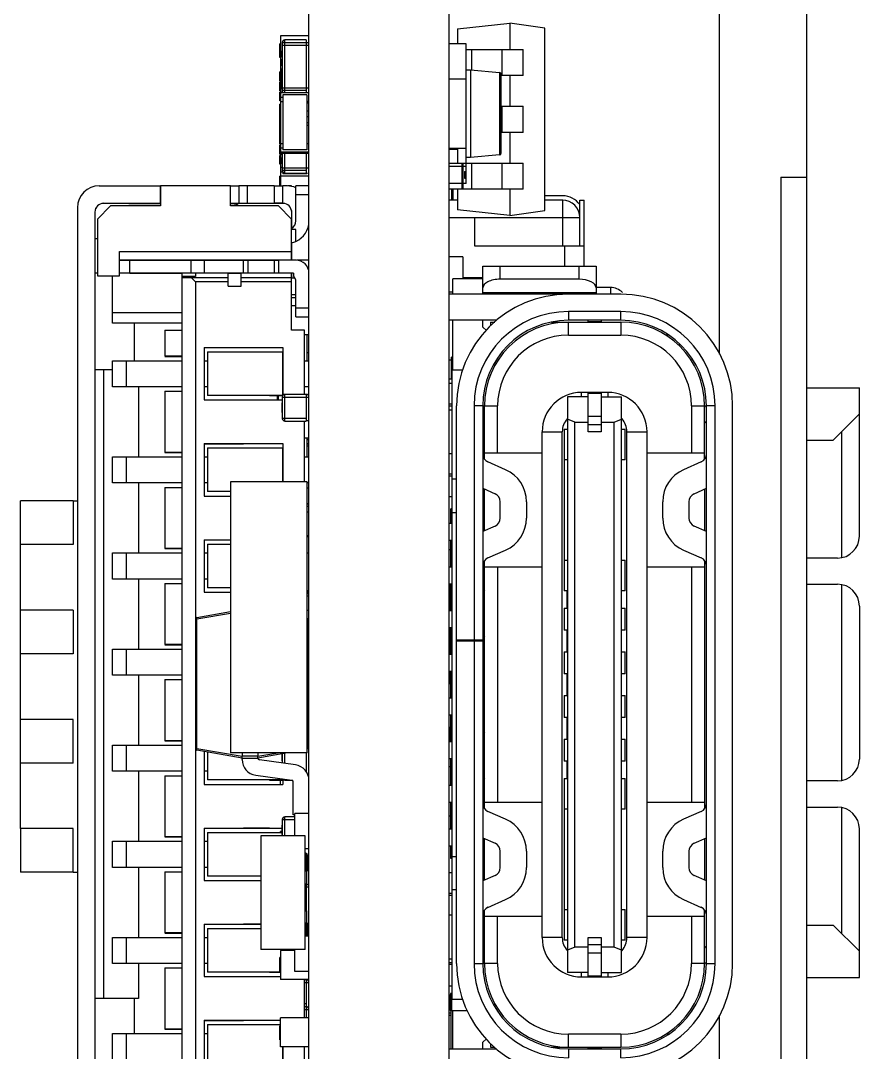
# Model space of a CAD drawing. Header units: millimetres. Extents: x 563 to 681, y 173 to 284.
# Drawn here: x 570.29 to 579.89, y 250.62 to 262.42 of the extents above; entities that cross this region are included whole.
import ezdxf

# ---------------------------------------------------------------- set-up
doc = ezdxf.new("R2010")
doc.units = ezdxf.units.MM
doc.header["$LTSCALE"] = 30.734
doc.layers.get('0').update_dxf_attribs({"linetype": 'CONTINUOUS'})

msp = doc.modelspace()

# ---------------------------------------------------------------- linework, layer by layer
at = {"linetype": 'Continuous'}
for p, q in [((573.593, 244.334), (573.593, 265.342)), ((575.193, 265.342), (575.193, 244.334)), ((578.293, 258.607), (578.293, 263.094)), ((579.293, 246.574), (579.293, 263.094)), ((575.293, 262.331), (575.893, 262.394)), ((575.893, 262.394), (575.893, 262.094)), ((576.293, 262.338), (575.893, 262.394)), ((575.293, 262.331), (575.293, 262.159)), ((576.293, 260.25), (576.293, 262.338)), ((573.258, 262), (573.258, 262.157)), ((573.268, 262.157), (573.258, 262.157)), ((573.268, 262.249), (573.268, 260.533)), ((573.593, 262.249), (573.268, 262.249)), ((573.288, 262.173), (573.288, 261.599)), ((573.288, 262.173), (573.593, 262.173)), ((573.318, 261.599), (573.318, 262.204)), ((573.562, 262.204), (573.318, 262.204)), ((573.562, 262.204), (573.562, 261.599)), ((575.393, 262.159), (575.193, 262.159)), ((575.393, 260.859), (575.393, 262.159)), ((573.268, 262.079), (573.258, 262.079)), ((573.285, 262.006), (573.285, 262.08)), ((573.288, 262.08), (573.285, 262.08)), ((573.288, 262.043), (573.285, 262.043)), ((573.288, 262.143), (573.593, 262.143)), ((575.393, 262.094), (576.043, 262.094)), ((575.453, 262.094), (575.453, 261.858)), ((575.801, 262.094), (575.801, 261.794)), ((576.043, 261.794), (576.043, 262.094)), ((573.268, 262), (573.258, 262)), ((573.285, 261.974), (573.268, 261.974)), ((573.268, 261.924), (573.285, 261.924)), ((573.285, 262.006), (573.288, 262.006)), ((573.285, 261.905), (573.285, 261.982)), ((573.288, 261.982), (573.285, 261.982)), ((573.285, 261.979), (573.288, 261.979)), ((573.285, 261.942), (573.288, 261.942)), ((573.258, 261.736), (573.258, 261.838)), ((573.268, 261.838), (573.258, 261.838)), ((573.268, 261.874), (573.285, 261.874)), ((573.285, 261.905), (573.288, 261.905)), ((573.285, 261.64), (573.285, 261.875)), ((573.288, 261.875), (573.285, 261.875)), ((573.288, 261.838), (573.285, 261.838)), ((573.285, 261.801), (573.288, 261.801)), ((575.393, 261.859), (575.443, 261.859)), ((575.443, 261.859), (575.443, 260.859)), ((575.443, 261.859), (575.774, 261.83)), ((575.774, 261.83), (575.774, 260.887)), ((575.793, 260.907), (575.793, 261.81)), ((576.043, 261.794), (575.793, 261.794)), ((575.893, 261.794), (575.893, 261.444)), ((573.268, 261.788), (573.258, 261.788)), ((573.268, 261.736), (573.258, 261.736)), ((573.258, 261.621), (573.258, 261.723)), ((573.268, 261.723), (573.258, 261.723)), ((573.268, 261.717), (573.258, 261.717)), ((573.288, 261.778), (573.285, 261.778)), ((573.285, 261.773), (573.288, 261.773)), ((573.285, 261.764), (573.288, 261.764)), ((573.285, 261.727), (573.288, 261.727)), ((573.288, 261.71), (573.285, 261.71)), ((573.285, 261.699), (573.288, 261.699)), ((573.285, 261.677), (573.288, 261.677)), ((575.193, 261.759), (575.393, 261.759)), ((573.268, 261.668), (573.258, 261.668)), ((573.268, 261.623), (573.258, 261.623)), ((573.268, 261.621), (573.258, 261.621)), ((573.258, 261.505), (573.258, 261.607)), ((573.268, 261.607), (573.258, 261.607)), ((573.268, 261.557), (573.258, 261.557)), ((573.593, 261.599), (573.268, 261.599)), ((573.285, 261.64), (573.288, 261.64)), ((573.285, 261.599), (573.285, 261.61)), ((573.288, 261.61), (573.285, 261.61)), ((573.288, 261.655), (573.593, 261.655)), ((573.562, 261.624), (573.288, 261.624)), ((573.293, 261.574), (573.293, 260.944)), ((573.568, 261.574), (573.293, 261.574)), ((573.568, 261.574), (573.568, 260.944)), ((573.268, 261.505), (573.258, 261.505)), ((573.258, 261.011), (573.258, 261.469)), ((573.268, 261.469), (573.258, 261.469)), ((573.268, 261.463), (573.258, 261.463)), ((573.268, 261.549), (573.293, 261.549)), ((573.268, 261.499), (573.293, 261.499)), ((573.593, 261.499), (573.568, 261.499)), ((573.568, 261.499), (573.593, 261.499)), ((573.568, 261.484), (573.593, 261.484)), ((575.793, 261.444), (576.043, 261.444)), ((575.801, 261.444), (575.801, 261.144)), ((576.043, 261.144), (576.043, 261.444)), ((573.268, 261.413), (573.258, 261.413)), ((573.268, 261.361), (573.258, 261.361)), ((573.268, 261.347), (573.258, 261.347)), ((573.268, 261.342), (573.258, 261.342)), ((573.568, 261.39), (573.593, 261.39)), ((573.593, 261.324), (573.568, 261.324)), ((573.268, 261.293), (573.258, 261.293)), ((573.268, 261.247), (573.258, 261.247)), ((573.268, 261.246), (573.258, 261.246)), ((573.268, 261.232), (573.258, 261.232)), ((573.568, 261.258), (573.593, 261.258)), ((573.568, 261.228), (573.593, 261.228)), ((573.268, 261.182), (573.258, 261.182)), ((573.268, 261.13), (573.258, 261.13)), ((573.268, 261.105), (573.258, 261.105)), ((573.268, 261.094), (573.258, 261.094)), ((573.268, 261.085), (573.258, 261.085)), ((576.043, 261.144), (575.793, 261.144)), ((575.893, 261.144), (575.893, 260.794)), ((573.268, 261.057), (573.258, 261.057)), ((573.268, 261.055), (573.258, 261.055)), ((573.268, 261.042), (573.258, 261.042)), ((573.268, 261.011), (573.258, 261.011)), ((573.258, 260.895), (573.258, 260.997)), ((573.268, 260.997), (573.258, 260.997)), ((573.268, 261.019), (573.293, 261.019)), ((573.268, 260.969), (573.293, 260.969)), ((573.568, 261.019), (573.593, 261.019)), ((573.268, 260.895), (573.258, 260.895)), ((573.258, 260.78), (573.258, 260.882)), ((573.268, 260.882), (573.258, 260.882)), ((573.593, 260.919), (573.268, 260.919)), ((573.593, 260.919), (573.268, 260.919)), ((573.593, 260.904), (573.268, 260.904)), ((573.285, 260.886), (573.285, 260.904)), ((573.285, 260.886), (573.288, 260.886)), ((573.285, 260.784), (573.285, 260.858)), ((573.285, 260.858), (573.288, 260.858)), ((573.285, 260.849), (573.288, 260.849)), ((573.288, 260.904), (573.288, 260.709)), ((573.568, 260.944), (573.293, 260.944)), ((573.318, 260.679), (573.318, 260.904)), ((573.562, 260.904), (573.562, 260.679)), ((575.393, 260.959), (575.193, 260.959)), ((575.193, 260.954), (575.293, 260.954)), ((575.293, 260.959), (575.293, 260.794)), ((575.393, 260.559), (575.393, 260.859)), ((575.443, 260.859), (575.393, 260.859)), ((575.774, 260.887), (575.443, 260.859)), ((573.268, 260.83), (573.258, 260.83)), ((573.268, 260.78), (573.258, 260.78)), ((573.288, 260.744), (573.268, 260.744)), ((573.285, 260.812), (573.288, 260.812)), ((573.288, 260.795), (573.285, 260.795)), ((573.285, 260.784), (573.288, 260.784)), ((573.288, 260.74), (573.593, 260.74)), ((575.193, 260.794), (576.043, 260.794)), ((575.193, 260.759), (575.393, 260.759)), ((575.342, 260.794), (575.342, 260.494)), ((575.357, 260.494), (575.357, 260.794)), ((575.453, 260.794), (575.453, 260.494)), ((575.801, 260.794), (575.801, 260.494)), ((576.043, 260.494), (576.043, 260.794)), ((573.258, 260.533), (573.258, 260.643)), ((573.268, 260.643), (573.258, 260.643)), ((573.268, 260.639), (573.258, 260.639)), ((573.268, 260.694), (573.292, 260.694)), ((573.593, 260.644), (573.268, 260.644)), ((573.562, 260.709), (573.288, 260.709)), ((573.293, 260.693), (573.293, 260.669)), ((573.568, 260.669), (573.293, 260.669)), ((573.318, 260.679), (573.562, 260.679)), ((573.568, 260.68), (573.568, 260.669)), ((575.373, 260.699), (575.373, 260.619)), ((575.373, 260.699), (575.393, 260.699)), ((575.373, 260.619), (575.393, 260.619)), ((578.993, 260.634), (579.293, 260.634)), ((578.993, 260.634), (578.993, 249.034)), ((571.193, 260.533), (571.891, 260.533)), ((571.891, 260.533), (571.891, 260.333)), ((571.891, 260.532), (571.893, 260.532)), ((571.893, 260.533), (571.893, 260.303)), ((572.693, 260.533), (571.893, 260.533)), ((572.693, 260.303), (572.693, 260.533)), ((572.693, 260.532), (572.791, 260.532)), ((572.791, 260.533), (572.791, 260.333)), ((573.193, 260.533), (572.791, 260.533)), ((572.891, 260.333), (572.891, 260.533)), ((573.193, 260.533), (573.193, 260.333)), ((573.193, 260.533), (573.293, 260.533)), ((573.293, 260.333), (573.293, 260.533)), ((573.343, 260.532), (573.293, 260.532)), ((573.393, 260.532), (573.351, 260.532)), ((573.393, 260.527), (573.393, 260.532)), ((573.443, 260.132), (573.443, 260.532)), ((573.593, 260.532), (573.443, 260.532)), ((575.393, 260.559), (575.193, 260.559)), ((576.043, 260.494), (575.193, 260.494)), ((575.223, 260.494), (575.223, 260.369)), ((575.243, 260.369), (575.243, 260.494)), ((575.293, 260.494), (575.293, 260.257)), ((575.893, 260.494), (575.893, 260.194)), ((573.443, 260.432), (573.593, 260.432)), ((576.497, 260.419), (576.293, 260.419)), ((570.943, 260.283), (570.943, 249.383)), ((571.323, 260.303), (571.173, 260.153)), ((571.243, 260.333), (571.891, 260.333)), ((571.243, 260.332), (571.243, 260.332)), ((571.533, 260.331), (571.243, 260.331)), ((571.893, 260.303), (571.323, 260.303)), ((571.533, 260.331), (571.893, 260.332)), ((571.893, 260.332), (571.891, 260.332)), ((572.791, 260.332), (572.693, 260.332)), ((573.143, 260.332), (572.693, 260.332)), ((573.243, 260.303), (572.693, 260.303)), ((572.783, 260.303), (572.783, 260.306)), ((572.791, 260.333), (573.193, 260.333)), ((573.143, 260.332), (573.143, 260.332)), ((573.295, 260.332), (573.143, 260.332)), ((573.293, 260.333), (573.193, 260.333)), ((573.393, 260.153), (573.243, 260.303)), ((575.293, 260.369), (575.193, 260.369)), ((575.893, 260.194), (575.293, 260.257)), ((576.497, 260.369), (576.293, 260.369)), ((576.493, 260.369), (576.493, 259.846)), ((576.693, 259.846), (576.693, 260.369)), ((576.693, 260.369), (576.743, 260.369)), ((576.743, 259.614), (576.743, 260.369)), ((571.143, 260.233), (571.143, 249.433)), ((571.173, 260.153), (571.173, 259.503)), ((573.391, 260.154), (573.392, 260.156)), ((573.393, 260.252), (573.393, 260.159)), ((573.393, 259.684), (573.393, 260.153)), ((573.395, 260.047), (573.395, 260.232)), ((575.193, 260.169), (576.693, 260.169)), ((575.488, 260.169), (575.488, 259.846)), ((575.893, 260.194), (576.293, 260.25)), ((573.393, 260.114), (573.395, 260.114)), ((573.443, 260.032), (573.393, 260.032)), ((573.443, 259.898), (573.443, 260.032)), ((571.143, 259.932), (571.173, 259.932)), ((573.395, 259.834), (573.393, 259.834)), ((573.395, 259.683), (573.395, 259.882)), ((575.488, 259.846), (576.743, 259.846)), ((576.518, 259.846), (576.518, 259.614)), ((571.423, 259.503), (571.423, 259.783)), ((571.423, 259.783), (573.393, 259.783)), ((571.485, 259.683), (571.423, 259.683)), ((571.423, 259.682), (571.543, 259.682)), ((571.485, 259.684), (571.485, 259.683)), ((573.393, 259.684), (571.485, 259.684)), ((571.543, 259.532), (571.543, 259.683)), ((571.543, 259.683), (573.193, 259.683)), ((572.243, 259.533), (572.243, 259.683)), ((572.393, 259.683), (572.393, 259.533)), ((572.843, 259.533), (572.843, 259.683)), ((572.893, 259.683), (572.893, 259.533)), ((573.193, 259.683), (573.193, 259.533)), ((573.193, 259.683), (573.243, 259.683)), ((573.243, 259.683), (573.243, 259.533)), ((573.443, 259.683), (573.243, 259.683)), ((573.393, 259.683), (573.393, 259.683)), ((573.593, 259.682), (573.45, 259.682)), ((575.353, 259.721), (575.193, 259.721)), ((575.353, 259.721), (575.353, 259.469)), ((575.582, 259.294), (575.582, 259.614)), ((575.582, 259.614), (576.882, 259.614)), ((575.782, 259.464), (575.782, 259.614)), ((576.682, 259.614), (576.682, 259.464)), ((576.882, 259.614), (576.882, 259.294)), ((571.173, 259.532), (571.143, 259.532)), ((571.173, 259.503), (571.423, 259.503)), ((571.343, 258.961), (571.343, 259.503)), ((571.543, 259.532), (571.423, 259.532)), ((573.193, 259.533), (571.543, 259.533)), ((571.543, 259.532), (572.143, 259.532)), ((572.143, 249.683), (572.143, 259.533)), ((572.293, 259.495), (572.143, 259.495)), ((572.143, 259.483), (572.668, 259.483)), ((572.293, 259.433), (572.243, 259.483)), ((572.293, 259.532), (572.293, 259.495)), ((572.293, 259.433), (572.293, 249.533)), ((572.668, 259.433), (572.293, 259.433)), ((572.668, 259.383), (572.668, 259.532)), ((572.668, 259.532), (572.818, 259.532)), ((572.818, 259.383), (572.818, 259.532)), ((572.818, 259.483), (573.393, 259.483)), ((573.393, 259.433), (572.818, 259.433)), ((573.243, 259.533), (573.193, 259.533)), ((573.414, 259.533), (573.243, 259.533)), ((573.393, 258.883), (573.393, 259.532)), ((573.395, 259.482), (573.395, 259.533)), ((573.395, 259.482), (573.429, 259.482)), ((573.414, 259.533), (573.414, 259.503)), ((573.443, 259.033), (573.443, 259.433)), ((575.238, 259.294), (575.238, 259.469)), ((575.582, 259.469), (575.238, 259.469)), ((575.582, 259.479), (575.353, 259.479)), ((576.682, 259.464), (575.782, 259.464)), ((572.668, 259.383), (572.818, 259.383)), ((575.238, 259.317), (575.193, 259.317)), ((575.582, 259.314), (576.882, 259.314)), ((575.982, 259.314), (575.982, 259.294)), ((576.132, 259.294), (576.132, 259.314)), ((576.332, 259.314), (576.332, 259.294)), ((576.482, 259.294), (576.482, 259.314)), ((577.043, 259.369), (576.882, 259.369)), ((577.043, 259.369), (577.043, 259.294)), ((573.443, 259.286), (573.393, 259.286)), ((573.393, 259.256), (573.443, 259.256)), ((577.162, 259.294), (575.193, 259.294)), ((572.143, 259.08), (571.343, 259.08)), ((573.443, 259.159), (573.393, 259.159)), ((573.593, 259.133), (573.443, 259.133)), ((577.162, 259.094), (576.562, 259.094)), ((576.562, 259.094), (576.562, 258.994)), ((577.162, 258.994), (577.162, 259.094)), ((572.143, 258.961), (571.343, 258.961)), ((571.593, 258.961), (571.593, 258.532)), ((573.443, 259.033), (573.593, 259.033)), ((575.739, 258.994), (575.193, 258.994)), ((575.238, 258.424), (575.238, 258.994)), ((575.582, 258.914), (575.582, 258.994)), ((575.672, 258.974), (575.672, 258.931)), ((575.672, 258.974), (575.719, 258.974)), ((576.37, 258.974), (577.162, 258.974)), ((577.162, 258.994), (576.562, 258.994)), ((576.562, 258.824), (576.562, 258.974)), ((576.787, 258.974), (576.787, 258.994)), ((576.787, 258.979), (576.937, 258.979)), ((576.937, 258.994), (576.937, 258.974)), ((577.162, 258.974), (577.162, 258.824)), ((571.943, 258.882), (571.943, 258.582)), ((571.943, 258.882), (572.143, 258.882)), ((573.543, 258.883), (573.393, 258.883)), ((573.543, 258.146), (573.543, 258.883)), ((575.582, 258.914), (575.624, 258.879)), ((573.593, 258.829), (573.543, 258.829)), ((573.573, 258.532), (573.573, 258.829)), ((576.562, 258.824), (577.162, 258.824)), ((577.713, 258.824), (577.677, 258.824)), ((577.832, 258.729), (577.832, 258.701)), ((572.393, 258.683), (572.393, 258.083)), ((572.393, 258.683), (573.294, 258.683)), ((572.393, 258.682), (572.843, 258.682)), ((572.433, 258.633), (572.433, 258.133)), ((572.433, 258.633), (572.583, 258.633)), ((572.583, 258.633), (572.863, 258.633)), ((572.843, 258.682), (572.843, 258.682)), ((572.843, 258.682), (573.143, 258.682)), ((572.863, 258.633), (573.143, 258.633)), ((573.143, 258.682), (573.143, 258.682)), ((573.143, 258.633), (573.293, 258.633)), ((573.293, 258.132), (573.293, 258.633)), ((573.294, 258.683), (573.294, 258.133)), ((573.573, 258.627), (573.593, 258.627)), ((571.343, 258.232), (571.343, 258.532)), ((571.343, 258.532), (571.506, 258.532)), ((571.506, 258.232), (571.506, 258.532)), ((571.506, 258.532), (572.143, 258.532)), ((572.143, 258.582), (571.943, 258.582)), ((571.943, 258.581), (572.143, 258.581)), ((572.393, 258.532), (572.433, 258.532)), ((573.543, 258.532), (573.593, 258.532)), ((575.193, 258.541), (575.238, 258.541)), ((575.238, 258.571), (575.223, 258.571)), ((575.223, 258.319), (575.223, 258.571)), ((571.143, 258.431), (571.343, 258.431)), ((571.243, 258.431), (571.243, 251.231)), ((575.352, 258.424), (575.232, 258.424)), ((575.232, 251.224), (575.232, 258.424)), ((575.232, 258.319), (575.193, 258.319)), ((575.193, 258.274), (575.232, 258.274)), ((571.602, 258.232), (571.343, 258.232)), ((572.143, 258.232), (571.602, 258.232)), ((572.143, 258.232), (571.602, 258.232)), ((571.643, 258.232), (571.643, 257.432)), ((571.943, 258.182), (571.943, 257.482)), ((571.943, 258.182), (572.143, 258.182)), ((572.042, 258.232), (572.042, 258.232)), ((572.433, 258.232), (572.393, 258.232)), ((572.583, 258.133), (572.433, 258.133)), ((572.863, 258.133), (572.583, 258.133)), ((573.143, 258.133), (572.863, 258.133)), ((573.143, 258.132), (573.143, 258.133)), ((573.293, 258.133), (573.143, 258.133)), ((573.143, 258.132), (573.293, 258.132)), ((573.23, 258.132), (573.23, 258.083)), ((573.318, 257.841), (573.318, 258.146)), ((573.562, 258.146), (573.318, 258.146)), ((573.562, 258.146), (573.318, 258.146)), ((573.593, 258.232), (573.543, 258.232)), ((573.562, 258.146), (573.562, 257.841)), ((577.012, 258.169), (576.712, 258.169)), ((576.712, 258.119), (576.712, 258.169)), ((576.787, 257.719), (576.787, 258.169)), ((576.787, 258.162), (576.937, 258.162)), ((576.937, 258.169), (576.937, 257.719)), ((577.012, 258.169), (577.012, 258.119)), ((579.293, 258.223), (579.893, 258.223)), ((579.893, 256.523), (579.893, 258.223)), ((572.393, 258.083), (573.288, 258.083)), ((573.285, 257.937), (573.285, 258.051)), ((573.285, 258.051), (573.288, 258.051)), ((573.285, 258.044), (573.288, 258.044)), ((573.288, 258.116), (573.288, 257.872)), ((573.288, 258.116), (573.593, 258.116)), ((575.232, 258.034), (575.193, 258.034)), ((575.193, 258.014), (575.232, 258.014)), ((575.282, 251.634), (575.282, 258.014)), ((575.582, 258.014), (575.482, 258.014)), ((575.482, 258.014), (575.482, 255.334)), ((575.582, 258.014), (575.582, 251.634)), ((575.602, 257.405), (575.602, 258.019)), ((575.602, 258.014), (575.752, 258.014)), ((575.752, 257.474), (575.752, 258.014)), ((576.787, 258.119), (576.552, 258.119)), ((576.552, 258.119), (576.552, 251.529)), ((576.937, 258.119), (577.172, 258.119)), ((577.172, 251.529), (577.172, 258.119)), ((577.972, 258.014), (578.122, 258.014)), ((577.972, 258.014), (577.972, 257.474)), ((578.122, 257.405), (578.122, 258.019)), ((578.242, 258.014), (578.142, 258.014)), ((578.142, 251.634), (578.142, 258.014)), ((578.242, 251.634), (578.242, 258.014)), ((578.442, 251.634), (578.442, 258.014)), ((573.285, 257.999), (573.288, 257.999)), ((573.288, 257.982), (573.285, 257.982)), ((573.288, 257.937), (573.285, 257.937)), ((575.232, 257.964), (575.193, 257.964)), ((579.893, 257.923), (579.593, 257.623)), ((573.562, 257.872), (573.288, 257.872)), ((573.318, 257.841), (573.562, 257.841)), ((573.543, 257.144), (573.543, 257.841)), ((573.593, 257.843), (573.57, 257.843)), ((573.587, 257.855), (573.593, 257.855)), ((573.587, 257.855), (573.593, 257.855)), ((576.637, 257.829), (576.552, 257.863)), ((576.637, 257.829), (576.787, 257.829)), ((576.637, 251.819), (576.637, 257.829)), ((576.937, 257.894), (576.787, 257.894)), ((576.787, 257.801), (576.937, 257.801)), ((576.937, 257.829), (577.087, 257.829)), ((577.087, 257.829), (577.172, 257.863)), ((577.087, 251.819), (577.087, 257.829)), ((576.262, 257.719), (576.492, 257.719)), ((576.262, 251.929), (576.262, 257.719)), ((576.492, 251.929), (576.492, 257.719)), ((576.512, 257.749), (576.547, 257.749)), ((576.512, 257.749), (576.512, 255.899)), ((576.552, 257.749), (576.547, 257.749)), ((576.937, 257.719), (576.787, 257.719)), ((577.178, 257.749), (577.212, 257.749)), ((577.212, 257.399), (577.212, 257.749)), ((577.232, 257.719), (577.462, 257.719)), ((577.232, 251.929), (577.232, 257.719)), ((577.462, 251.929), (577.462, 257.719)), ((579.693, 256.278), (579.693, 257.723)), ((572.393, 257.583), (572.393, 256.983)), ((572.393, 257.583), (573.294, 257.583)), ((572.393, 257.582), (572.843, 257.582)), ((572.843, 257.582), (572.843, 257.582)), ((573.143, 257.582), (572.843, 257.582)), ((573.143, 257.582), (573.143, 257.582)), ((573.294, 257.583), (573.294, 257.144)), ((573.593, 257.644), (573.543, 257.644)), ((573.573, 257.432), (573.573, 257.644)), ((573.573, 257.631), (573.593, 257.631)), ((573.573, 257.556), (573.593, 257.556)), ((579.293, 257.623), (579.593, 257.623)), ((571.343, 257.132), (571.343, 257.432)), ((571.343, 257.432), (571.506, 257.432)), ((571.506, 257.132), (571.506, 257.432)), ((571.506, 257.432), (572.143, 257.432)), ((572.143, 257.482), (571.943, 257.482)), ((571.943, 257.481), (572.143, 257.481)), ((572.393, 257.432), (572.433, 257.432)), ((572.433, 257.533), (572.433, 257.033)), ((572.433, 257.533), (572.583, 257.533)), ((572.583, 257.533), (572.863, 257.533)), ((572.863, 257.533), (573.143, 257.533)), ((573.143, 257.533), (573.293, 257.533)), ((573.293, 257.144), (573.293, 257.533)), ((573.543, 257.432), (573.593, 257.432)), ((575.232, 257.464), (575.193, 257.464)), ((576.262, 257.474), (575.602, 257.474)), ((578.122, 257.474), (577.462, 257.474)), ((575.843, 257.284), (575.642, 257.373)), ((576.552, 257.399), (576.512, 257.399)), ((577.212, 257.399), (577.172, 257.399)), ((578.083, 257.373), (577.881, 257.284)), ((575.232, 257.234), (575.193, 257.234)), ((575.193, 257.214), (575.232, 257.214)), ((571.602, 257.132), (571.343, 257.132)), ((572.143, 257.132), (571.602, 257.132)), ((572.143, 257.132), (571.602, 257.132)), ((571.643, 257.132), (571.643, 256.332)), ((571.943, 257.082), (571.943, 256.382)), ((571.943, 257.082), (572.143, 257.082)), ((572.042, 257.132), (572.042, 257.132)), ((572.433, 257.132), (572.393, 257.132)), ((572.693, 257.144), (572.693, 254.044)), ((573.573, 257.144), (572.693, 257.144)), ((573.573, 254.044), (573.573, 257.144)), ((573.593, 257.132), (573.573, 257.132)), ((573.593, 257.073), (573.573, 257.073)), ((575.282, 257.174), (575.232, 257.174)), ((575.582, 257.071), (575.723, 257.009)), ((578.002, 257.009), (578.142, 257.071)), ((572.393, 256.983), (572.693, 256.983)), ((572.693, 257.033), (572.433, 257.033)), ((575.232, 256.974), (575.193, 256.974)), ((575.602, 256.585), (575.602, 257.062)), ((578.122, 257.062), (578.122, 256.585)), ((570.293, 255.677), (570.293, 256.927)), ((570.893, 256.927), (570.293, 256.927)), ((570.893, 256.927), (570.893, 256.427)), ((570.893, 256.927), (570.943, 256.927)), ((573.573, 256.868), (573.593, 256.868)), ((575.232, 256.835), (575.218, 256.835)), ((575.218, 256.674), (575.218, 256.835)), ((575.782, 256.73), (575.782, 256.918)), ((576.082, 256.918), (576.082, 256.73)), ((577.642, 256.73), (577.642, 256.918)), ((577.942, 256.918), (577.942, 256.73)), ((573.593, 256.799), (573.573, 256.799)), ((575.232, 256.794), (575.282, 256.794)), ((575.582, 256.794), (575.602, 256.794)), ((575.193, 256.674), (575.232, 256.674)), ((575.723, 256.638), (575.582, 256.577)), ((578.142, 256.577), (578.002, 256.638)), ((572.393, 256.483), (572.393, 255.883)), ((572.393, 256.483), (572.693, 256.483)), ((572.393, 256.482), (572.693, 256.482)), ((573.573, 256.524), (573.577, 256.524)), ((573.593, 256.517), (573.573, 256.517)), ((573.577, 256.517), (573.577, 256.524)), ((570.893, 256.427), (570.293, 256.427)), ((572.143, 256.382), (571.943, 256.382)), ((571.943, 256.381), (572.143, 256.381)), ((572.433, 256.433), (572.433, 255.933)), ((572.433, 256.433), (572.693, 256.433)), ((575.232, 256.474), (575.193, 256.474)), ((575.193, 256.369), (575.218, 256.369)), ((575.218, 256.174), (575.218, 256.474)), ((575.642, 256.275), (575.843, 256.364)), ((577.881, 256.364), (578.083, 256.275)), ((571.343, 256.032), (571.343, 256.332)), ((571.343, 256.332), (571.506, 256.332)), ((571.506, 256.032), (571.506, 256.332)), ((571.506, 256.332), (572.143, 256.332)), ((572.393, 256.332), (572.433, 256.332)), ((573.573, 256.334), (573.593, 256.334)), ((575.602, 253.405), (575.602, 256.243)), ((576.512, 256.249), (576.552, 256.249)), ((577.172, 256.249), (577.212, 256.249)), ((577.212, 255.899), (577.212, 256.249)), ((578.122, 256.243), (578.122, 253.405)), ((579.643, 256.273), (579.293, 256.273)), ((575.193, 256.174), (575.232, 256.174)), ((575.602, 256.174), (576.262, 256.174)), ((575.752, 256.174), (575.752, 253.474)), ((577.462, 256.174), (578.122, 256.174)), ((577.972, 256.174), (577.972, 253.474)), ((571.602, 256.032), (571.343, 256.032)), ((572.143, 256.032), (571.602, 256.032)), ((572.143, 256.032), (571.602, 256.032)), ((571.643, 256.032), (571.643, 255.232)), ((572.042, 256.032), (572.042, 256.032)), ((572.433, 256.032), (572.393, 256.032)), ((571.943, 255.982), (571.943, 255.282)), ((571.943, 255.982), (572.143, 255.982)), ((572.693, 255.933), (572.433, 255.933)), ((575.232, 255.974), (575.193, 255.974)), ((575.209, 255.674), (575.209, 255.974)), ((575.218, 255.674), (575.218, 255.974)), ((575.582, 255.924), (575.602, 255.895)), ((576.552, 255.899), (576.512, 255.899)), ((576.547, 255.699), (576.547, 255.899)), ((577.212, 255.899), (577.172, 255.899)), ((579.293, 255.973), (579.643, 255.973)), ((579.693, 253.728), (579.693, 255.967)), ((572.393, 255.883), (572.693, 255.883)), ((573.573, 255.842), (573.593, 255.842)), ((575.602, 255.774), (575.582, 255.774)), ((570.293, 254.427), (570.293, 255.677)), ((570.893, 255.677), (570.293, 255.677)), ((570.893, 255.677), (570.893, 255.177)), ((572.309, 255.593), (572.693, 255.66)), ((573.593, 255.674), (573.573, 255.674)), ((575.193, 255.674), (575.232, 255.674)), ((576.512, 255.699), (576.552, 255.699)), ((576.512, 255.699), (576.512, 255.449)), ((577.172, 255.699), (577.212, 255.699)), ((577.212, 255.449), (577.212, 255.699)), ((579.893, 255.723), (579.893, 253.973)), ((572.293, 255.573), (572.309, 255.573)), ((572.693, 255.64), (572.309, 255.573)), ((572.309, 254.095), (572.309, 255.573)), ((573.573, 255.584), (573.576, 255.584)), ((573.576, 255.564), (573.573, 255.565)), ((573.576, 255.564), (573.576, 254.104)), ((575.232, 255.474), (575.193, 255.474)), ((575.209, 255.174), (575.209, 255.474)), ((575.218, 255.174), (575.218, 255.474)), ((576.552, 255.449), (576.512, 255.449)), ((576.547, 255.199), (576.547, 255.449)), ((577.212, 255.449), (577.172, 255.449)), ((575.582, 255.334), (575.282, 255.334)), ((575.282, 255.324), (575.582, 255.324)), ((575.312, 255.324), (575.312, 255.334)), ((575.482, 255.324), (575.482, 251.634)), ((575.582, 255.401), (575.602, 255.372)), ((571.343, 254.932), (571.343, 255.232)), ((571.343, 255.232), (571.506, 255.232)), ((571.506, 254.932), (571.506, 255.232)), ((571.506, 255.232), (572.143, 255.232)), ((572.143, 255.282), (571.943, 255.282)), ((571.943, 255.281), (572.143, 255.281)), ((576.512, 255.199), (576.552, 255.199)), ((576.512, 255.199), (576.512, 254.949)), ((577.172, 255.199), (577.212, 255.199)), ((577.212, 254.949), (577.212, 255.199)), ((570.893, 255.177), (570.293, 255.177)), ((575.193, 255.174), (575.232, 255.174)), ((575.232, 254.974), (575.193, 254.974)), ((575.209, 254.834), (575.209, 254.974)), ((575.218, 254.674), (575.218, 254.974)), ((576.552, 254.949), (576.512, 254.949)), ((576.547, 254.699), (576.547, 254.949)), ((577.212, 254.949), (577.172, 254.949)), ((571.602, 254.932), (571.343, 254.932)), ((572.143, 254.932), (571.602, 254.932)), ((572.143, 254.932), (571.602, 254.932)), ((571.643, 254.932), (571.643, 254.132)), ((571.943, 254.882), (572.143, 254.882)), ((571.943, 254.882), (571.943, 254.182)), ((572.042, 254.932), (572.042, 254.932)), ((575.218, 254.834), (575.193, 254.834)), ((575.193, 254.674), (575.232, 254.674)), ((576.512, 254.699), (576.552, 254.699)), ((576.512, 254.699), (576.512, 254.449)), ((577.172, 254.699), (577.212, 254.699)), ((577.212, 254.449), (577.212, 254.699)), ((575.232, 254.474), (575.193, 254.474)), ((575.218, 254.174), (575.218, 254.474)), ((570.293, 253.177), (570.293, 254.427)), ((570.893, 254.427), (570.293, 254.427)), ((570.893, 253.927), (570.893, 254.427)), ((576.552, 254.449), (576.512, 254.449)), ((576.547, 254.199), (576.547, 254.449)), ((577.212, 254.449), (577.172, 254.449)), ((575.218, 254.334), (575.193, 254.334)), ((575.209, 254.174), (575.209, 254.334)), ((575.602, 254.275), (575.582, 254.247)), ((571.343, 253.832), (571.343, 254.132)), ((571.343, 254.132), (571.506, 254.132)), ((571.506, 254.132), (572.143, 254.132)), ((571.506, 253.832), (571.506, 254.132)), ((572.143, 254.182), (571.943, 254.182)), ((571.943, 254.181), (572.143, 254.181)), ((575.193, 254.174), (575.232, 254.174)), ((576.512, 254.199), (576.552, 254.199)), ((576.512, 254.199), (576.512, 253.949)), ((577.172, 254.199), (577.212, 254.199)), ((577.212, 253.949), (577.212, 254.199)), ((572.309, 254.095), (572.293, 254.095)), ((572.309, 254.095), (572.828, 254.004)), ((572.828, 253.984), (572.309, 254.075)), ((572.393, 254.061), (572.393, 253.683)), ((572.433, 254.054), (572.433, 253.733)), ((573.573, 254.044), (572.693, 254.044)), ((572.828, 254.044), (572.828, 254.004)), ((573.008, 254.004), (572.828, 254.004)), ((573.347, 254.044), (573.008, 253.984)), ((573.008, 254.004), (573.236, 254.044)), ((573.008, 254.044), (573.008, 254.004)), ((573.285, 254.028), (573.288, 254.028)), ((573.285, 253.951), (573.285, 254.028)), ((573.288, 254.033), (573.288, 253.927)), ((573.318, 253.923), (573.318, 254.039)), ((573.562, 254.044), (573.562, 253.827)), ((573.573, 254.103), (573.576, 254.104)), ((573.576, 254.084), (573.573, 254.084)), ((570.893, 253.927), (570.293, 253.927)), ((572.828, 253.984), (573.008, 253.984)), ((572.828, 253.966), (572.828, 253.984)), ((573.438, 253.906), (573.025, 253.964)), ((573.285, 253.951), (573.288, 253.951)), ((575.232, 253.974), (575.193, 253.974)), ((575.218, 253.884), (575.193, 253.884)), ((575.218, 253.674), (575.218, 253.974)), ((576.552, 253.949), (576.512, 253.949)), ((576.547, 253.749), (576.547, 253.949)), ((577.212, 253.949), (577.172, 253.949)), ((571.602, 253.832), (571.343, 253.832)), ((572.143, 253.832), (571.602, 253.832)), ((572.143, 253.832), (571.602, 253.832)), ((571.643, 253.832), (571.643, 253.032)), ((571.943, 253.782), (572.143, 253.782)), ((571.943, 253.782), (571.943, 253.082)), ((572.042, 253.832), (572.042, 253.832)), ((572.433, 253.832), (572.393, 253.832)), ((572.983, 253.788), (573.395, 253.73)), ((573.593, 253.79), (573.581, 253.79)), ((575.582, 253.874), (575.602, 253.874)), ((572.393, 253.683), (573.294, 253.683)), ((572.583, 253.733), (572.433, 253.733)), ((572.863, 253.733), (572.583, 253.733)), ((573.143, 253.733), (572.863, 253.733)), ((573.293, 253.733), (573.143, 253.733)), ((573.143, 253.732), (573.143, 253.733)), ((573.143, 253.732), (573.293, 253.732)), ((573.268, 253.683), (573.268, 253.732)), ((573.293, 253.732), (573.293, 253.743)), ((573.294, 253.742), (573.294, 253.683)), ((573.318, 253.729), (573.318, 253.741)), ((573.318, 253.729), (573.398, 253.729)), ((573.413, 253.334), (573.413, 253.71)), ((575.193, 253.674), (575.232, 253.674)), ((575.602, 253.752), (575.582, 253.724)), ((576.512, 253.749), (576.552, 253.749)), ((576.512, 253.749), (576.512, 251.899)), ((577.172, 253.749), (577.212, 253.749)), ((577.212, 253.399), (577.212, 253.749)), ((579.643, 253.723), (579.293, 253.723)), ((575.232, 253.474), (575.193, 253.474)), ((575.218, 253.174), (575.218, 253.474)), ((576.262, 253.474), (575.602, 253.474)), ((578.122, 253.474), (577.462, 253.474)), ((579.293, 253.423), (579.643, 253.423)), ((579.693, 251.973), (579.693, 253.417)), ((573.433, 253.311), (573.318, 253.311)), ((573.318, 253.094), (573.318, 253.311)), ((573.433, 253.334), (573.413, 253.334)), ((573.593, 253.348), (573.433, 253.348)), ((573.433, 253.094), (573.433, 253.348)), ((575.218, 253.319), (575.193, 253.319)), ((575.843, 253.284), (575.642, 253.373)), ((576.552, 253.399), (576.512, 253.399)), ((577.212, 253.399), (577.172, 253.399)), ((578.083, 253.373), (577.881, 253.284)), ((570.293, 253.177), (570.293, 252.677)), ((570.893, 253.177), (570.293, 253.177)), ((570.893, 252.677), (570.893, 253.177)), ((572.393, 253.183), (573.285, 253.183)), ((572.393, 253.183), (572.393, 252.583)), ((572.393, 253.182), (572.843, 253.182)), ((573.143, 253.182), (572.843, 253.182)), ((572.843, 253.182), (572.843, 253.182)), ((573.143, 253.182), (573.143, 253.182)), ((573.285, 253.216), (573.288, 253.216)), ((573.285, 253.109), (573.285, 253.216)), ((573.288, 253.281), (573.433, 253.281)), ((573.288, 253.281), (573.288, 253.094)), ((575.193, 253.174), (575.232, 253.174)), ((579.893, 251.473), (579.893, 253.173)), ((572.143, 253.082), (571.943, 253.082)), ((571.943, 253.081), (572.143, 253.081)), ((572.433, 253.133), (572.583, 253.133)), ((572.433, 253.133), (572.433, 252.633)), ((572.583, 253.133), (572.863, 253.133)), ((572.863, 253.133), (573.143, 253.133)), ((573.548, 253.094), (573.043, 253.094)), ((573.043, 253.094), (573.043, 251.794)), ((573.143, 253.133), (573.285, 253.133)), ((573.285, 253.145), (573.268, 253.145)), ((573.268, 253.133), (573.268, 253.145)), ((573.288, 253.128), (573.285, 253.128)), ((573.285, 253.119), (573.288, 253.119)), ((573.285, 253.11), (573.288, 253.11)), ((573.285, 253.109), (573.288, 253.109)), ((573.548, 251.794), (573.548, 253.094)), ((575.582, 253.071), (575.723, 253.009)), ((575.602, 252.585), (575.602, 253.062)), ((578.002, 253.009), (578.142, 253.071)), ((578.122, 253.062), (578.122, 252.585)), ((571.343, 253.032), (571.506, 253.032)), ((571.343, 252.732), (571.343, 253.032)), ((571.506, 253.032), (572.143, 253.032)), ((571.506, 252.732), (571.506, 253.032)), ((572.393, 253.032), (572.433, 253.032)), ((573.593, 252.944), (573.548, 252.944)), ((575.232, 252.974), (575.193, 252.974)), ((575.218, 252.833), (575.218, 252.974)), ((573.557, 252.894), (573.548, 252.894)), ((573.548, 252.874), (573.577, 252.874)), ((573.557, 252.894), (573.557, 252.694)), ((573.577, 252.694), (573.577, 252.874)), ((575.232, 252.833), (575.218, 252.833)), ((575.282, 252.854), (575.232, 252.854)), ((575.602, 252.854), (575.582, 252.854)), ((575.782, 252.73), (575.782, 252.918)), ((576.082, 252.918), (576.082, 252.73)), ((577.642, 252.73), (577.642, 252.918)), ((577.942, 252.918), (577.942, 252.73)), ((571.602, 252.732), (571.343, 252.732)), ((572.143, 252.732), (571.602, 252.732)), ((572.143, 252.732), (571.602, 252.732)), ((571.643, 252.732), (571.643, 251.932)), ((572.042, 252.732), (572.042, 252.732)), ((572.433, 252.732), (572.393, 252.732)), ((573.593, 252.732), (573.577, 252.732)), ((573.593, 252.699), (573.577, 252.699)), ((570.893, 252.677), (570.293, 252.677)), ((570.893, 252.677), (570.943, 252.677)), ((571.943, 252.682), (572.143, 252.682)), ((571.943, 252.682), (571.943, 251.982)), ((572.393, 252.583), (573.043, 252.583)), ((572.583, 252.633), (572.433, 252.633)), ((573.043, 252.633), (572.583, 252.633)), ((573.548, 252.694), (573.577, 252.694)), ((573.567, 252.539), (573.567, 252.694)), ((575.193, 252.674), (575.232, 252.674)), ((575.723, 252.638), (575.582, 252.577)), ((578.142, 252.577), (578.002, 252.638)), ((573.562, 252.539), (573.548, 252.539)), ((573.548, 252.509), (573.593, 252.509)), ((573.562, 252.539), (573.562, 252.235)), ((575.282, 252.474), (575.232, 252.474)), ((575.232, 252.434), (575.193, 252.434)), ((575.232, 252.432), (575.193, 252.432)), ((575.193, 252.414), (575.232, 252.414)), ((575.642, 252.275), (575.843, 252.364)), ((577.881, 252.364), (578.083, 252.275)), ((573.562, 252.265), (573.548, 252.265)), ((573.548, 252.235), (573.562, 252.235)), ((573.567, 252.094), (573.567, 252.235)), ((575.602, 251.629), (575.602, 252.243)), ((576.512, 252.249), (576.552, 252.249)), ((577.172, 252.249), (577.212, 252.249)), ((577.212, 251.899), (577.212, 252.249)), ((578.122, 251.629), (578.122, 252.243)), ((575.232, 252.184), (575.193, 252.184)), ((575.602, 252.174), (576.262, 252.174)), ((575.752, 251.634), (575.752, 252.174)), ((577.462, 252.174), (578.122, 252.174)), ((577.972, 252.174), (577.972, 251.634)), ((572.393, 252.083), (573.043, 252.083)), ((572.393, 252.083), (572.393, 251.483)), ((572.393, 252.082), (572.843, 252.082)), ((572.433, 252.033), (572.583, 252.033)), ((572.433, 252.033), (572.433, 251.533)), ((572.583, 252.033), (573.043, 252.033)), ((573.043, 252.082), (572.843, 252.082)), ((572.843, 252.082), (572.843, 252.082)), ((573.577, 252.094), (573.548, 252.094)), ((573.557, 252.094), (573.557, 251.946)), ((573.577, 251.946), (573.577, 252.094)), ((579.293, 252.073), (579.593, 252.073)), ((579.593, 252.073), (579.893, 251.773)), ((571.343, 251.932), (571.506, 251.932)), ((571.343, 251.632), (571.343, 251.932)), ((571.506, 251.932), (572.143, 251.932)), ((571.506, 251.632), (571.506, 251.932)), ((572.143, 251.982), (571.943, 251.982)), ((571.943, 251.981), (572.143, 251.981)), ((572.393, 251.932), (572.433, 251.932)), ((573.593, 251.946), (573.548, 251.946)), ((573.593, 251.972), (573.577, 251.972)), ((576.492, 251.929), (576.262, 251.929)), ((576.547, 251.899), (576.512, 251.899)), ((576.552, 251.899), (576.547, 251.899)), ((576.787, 251.929), (576.937, 251.929)), ((576.787, 251.479), (576.787, 251.929)), ((576.937, 251.929), (576.937, 251.479)), ((577.212, 251.899), (577.178, 251.899)), ((577.462, 251.929), (577.232, 251.929)), ((573.548, 251.794), (573.043, 251.794)), ((573.433, 251.78), (573.268, 251.78)), ((573.268, 251.78), (573.268, 251.45)), ((573.293, 251.78), (573.293, 251.794)), ((573.294, 251.794), (573.294, 251.78)), ((573.433, 251.542), (573.433, 251.794)), ((576.637, 251.819), (576.552, 251.785)), ((576.787, 251.819), (576.637, 251.819)), ((576.937, 251.847), (576.787, 251.847)), ((576.787, 251.754), (576.937, 251.754)), ((577.087, 251.819), (576.937, 251.819)), ((577.172, 251.785), (577.087, 251.819)), ((573.268, 251.7), (573.258, 251.7)), ((573.258, 251.542), (573.258, 251.7)), ((573.268, 251.696), (573.258, 251.696)), ((575.232, 251.684), (575.193, 251.684)), ((575.232, 251.639), (575.193, 251.639)), ((571.602, 251.632), (571.343, 251.632)), ((572.143, 251.632), (571.602, 251.632)), ((572.143, 251.632), (571.602, 251.632)), ((571.643, 251.632), (571.643, 251.231)), ((571.943, 251.582), (572.143, 251.582)), ((571.943, 251.582), (571.943, 250.882)), ((572.042, 251.632), (572.042, 251.632)), ((572.433, 251.632), (572.393, 251.632)), ((572.583, 251.533), (572.433, 251.533)), ((572.863, 251.533), (572.583, 251.533)), ((573.268, 251.533), (572.863, 251.533)), ((573.143, 251.532), (573.143, 251.533)), ((573.143, 251.532), (573.268, 251.532)), ((573.268, 251.546), (573.258, 251.546)), ((573.268, 251.542), (573.258, 251.542)), ((573.593, 251.542), (573.433, 251.542)), ((575.193, 251.624), (575.232, 251.624)), ((575.482, 251.634), (575.582, 251.634)), ((575.752, 251.634), (575.602, 251.634)), ((576.787, 251.529), (576.552, 251.529)), ((576.712, 251.479), (576.712, 251.529)), ((576.937, 251.529), (577.172, 251.529)), ((577.012, 251.529), (577.012, 251.479)), ((578.122, 251.634), (577.972, 251.634)), ((578.142, 251.634), (578.242, 251.634)), ((572.393, 251.483), (573.268, 251.483)), ((573.593, 251.45), (573.268, 251.45)), ((573.543, 251.009), (573.543, 251.45)), ((573.562, 251.446), (573.543, 251.446)), ((573.543, 251.416), (573.593, 251.416)), ((573.562, 251.446), (573.562, 251.141)), ((573.573, 251.444), (573.573, 251.45)), ((576.712, 251.479), (577.012, 251.479)), ((576.937, 251.486), (576.787, 251.486)), ((579.293, 251.473), (579.893, 251.473)), ((575.232, 251.374), (575.193, 251.374)), ((575.232, 251.294), (575.228, 251.294)), ((575.228, 251.094), (575.228, 251.294)), ((571.643, 251.231), (571.143, 251.231)), ((571.593, 251.231), (571.593, 250.832)), ((573.562, 251.172), (573.543, 251.172)), ((575.208, 251.274), (575.232, 251.274)), ((575.208, 251.274), (575.208, 251.094)), ((575.232, 251.224), (575.352, 251.224)), ((573.543, 251.141), (573.562, 251.141)), ((573.562, 251.136), (573.543, 251.136)), ((573.543, 251.106), (573.593, 251.106)), ((573.562, 251.136), (573.562, 251.009)), ((573.573, 251.134), (573.573, 251.143)), ((575.193, 251.068), (575.218, 251.068)), ((575.208, 251.094), (575.402, 251.094)), ((575.218, 251.094), (575.218, 250.654)), ((575.238, 250.654), (575.238, 251.094)), ((572.393, 250.983), (573.268, 250.983)), ((572.393, 250.983), (572.393, 250.383)), ((572.393, 250.982), (572.843, 250.982)), ((572.433, 250.933), (572.583, 250.933)), ((572.433, 250.933), (572.433, 250.433)), ((572.583, 250.933), (572.863, 250.933)), ((573.143, 250.982), (572.843, 250.982)), ((572.843, 250.982), (572.843, 250.982)), ((572.863, 250.933), (573.268, 250.933)), ((573.143, 250.982), (573.143, 250.982)), ((573.593, 251.009), (573.268, 251.009)), ((573.268, 250.679), (573.268, 251.009)), ((575.218, 251.038), (575.193, 251.038)), ((577.832, 250.919), (577.832, 250.946)), ((578.293, 246.574), (578.293, 251.041)), ((571.343, 250.832), (571.506, 250.832)), ((571.343, 250.532), (571.343, 250.832)), ((571.506, 250.832), (572.143, 250.832)), ((571.506, 250.532), (571.506, 250.832)), ((572.143, 250.882), (571.943, 250.882)), ((571.943, 250.881), (572.143, 250.881)), ((572.393, 250.832), (572.433, 250.832)), ((573.268, 250.918), (573.258, 250.918)), ((573.258, 250.76), (573.258, 250.918)), ((573.268, 250.839), (573.258, 250.839)), ((577.162, 250.824), (576.562, 250.824)), ((576.562, 250.674), (576.562, 250.824)), ((577.162, 250.824), (577.162, 250.674)), ((577.713, 250.824), (577.677, 250.824)), ((573.268, 250.76), (573.258, 250.76)), ((575.624, 250.769), (575.582, 250.734)), ((575.582, 250.654), (575.582, 250.734)), ((575.672, 250.716), (575.672, 250.674)), ((573.593, 250.679), (573.268, 250.679)), ((573.293, 250.432), (573.293, 250.679)), ((573.294, 250.679), (573.294, 250.383)), ((573.543, 250.432), (573.543, 250.679)), ((575.193, 250.654), (575.739, 250.654)), ((575.672, 250.674), (575.719, 250.674)), ((576.37, 250.674), (577.162, 250.674)), ((576.562, 250.654), (577.162, 250.654)), ((576.562, 250.654), (576.562, 250.554)), ((576.787, 250.654), (576.787, 250.674)), ((576.937, 250.668), (576.787, 250.668)), ((576.937, 250.674), (576.937, 250.654)), ((577.162, 250.554), (577.162, 250.654))]:
    msp.add_line(p, q, dxfattribs=at)
for centre, radius, start, end in [((573.318, 262.173), 0.0305, 90, 180), ((575.773, 261.81), 0.02, 360, 85.1009), ((573.318, 261.624), 0.0305, 180, 237.1528), ((575.773, 260.907), 0.02, 274.8991, 0), ((573.318, 260.709), 0.0305, 180, 270), ((571.193, 260.283), 0.25, 90, 180), ((573.343, 260.282), 0.25, 66.4199, 90), ((576.493, 260.169), 0.25, 36.6859, 88.902), ((571.243, 260.233), 0.1, 90, 180), ((571.243, 260.232), 0.1, 90, 179.4037), ((573.295, 260.232), 0.1, 0, 90), ((576.493, 260.169), 0.2, 0, 90), ((573.343, 260.132), 0.1, 300, 0), ((573.343, 260.127), 0.25, 293.5782, 0), ((573.343, 260.127), 0.25, 281.537, 293.5782), ((573.443, 259.533), 0.15, 0, 90), ((573.343, 259.433), 0.1, 0, 44.657), ((577.043, 259.169), 0.2, 46.1038, 90), ((576.562, 258.014), 1.28, 90, 180), ((577.162, 258.014), 1.28, 0, 90), ((576.562, 258.014), 1.08, 90, 180), ((577.162, 258.014), 1.08, 0, 90), ((576.562, 258.014), 0.98, 90, 180), ((576.562, 258.014), 0.96, 90, 180), ((577.162, 258.014), 0.98, 0, 90), ((577.162, 258.014), 0.96, 0, 90), ((576.562, 258.014), 0.81, 90, 180), ((577.162, 258.014), 0.81, 0, 90), ((585.034, 258.105), 11.795, 179.8705, 180.1086), ((573.318, 258.116), 0.0305, 90, 180), ((573.318, 258.116), 0.0305, 90, 180), ((573.562, 258.116), 0.0305, 12.6707, 90), ((573.562, 258.116), 0.0305, 360, 90), ((576.712, 257.719), 0.45, 90, 180), ((577.012, 257.719), 0.45, 0, 90), ((575.669, 257.949), 0.0967, 133.6028, 153.7084), ((578.056, 257.949), 0.0967, 26.2916, 46.3972), ((573.318, 257.872), 0.0305, 180, 270), ((575.669, 257.889), 0.0967, 206.2916, 226.3972), ((576.711, 257.72), 0.218, 136.8795, 138.1987), ((577.014, 257.72), 0.218, 41.8013, 43.1205), ((578.056, 257.889), 0.0967, 313.6028, 333.7084), ((573.562, 257.556), 0.0305, 0, 69.8033), ((573.562, 257.631), 0.0305, 0, 24.9885), ((575.682, 257.464), 0.1, 180, 246.2505), ((578.042, 257.464), 0.1, 293.7495, 0), ((578.142, 257.574), 0.15, 262.6643, 266.4728), ((575.682, 256.918), 0.4, 0, 66.2505), ((578.042, 256.918), 0.4, 113.7495, 180), ((575.682, 256.918), 0.1, 0, 66.2505), ((578.042, 256.918), 0.1, 113.7495, 180), ((573.562, 256.868), 0.0305, 0, 69.8033), ((575.682, 256.73), 0.1, 293.7495, 0), ((575.682, 256.73), 0.4, 293.7495, 0), ((578.042, 256.73), 0.4, 180, 246.2505), ((578.042, 256.73), 0.1, 180, 246.2505), ((573.557, 256.524), 0.02, 0, 39.0621), ((579.643, 256.523), 0.25, 270, 0), ((575.682, 256.184), 0.1, 113.7495, 180), ((576.551, 256.207), 0.0415, 87.6514, 89.989), ((577.174, 256.207), 0.0415, 90.011, 92.3487), ((578.042, 256.184), 0.1, 0, 66.2505), ((573.413, 255.94), 0.18, 333.2076, 0), ((576.551, 255.94), 0.0415, 270.011, 272.3486), ((577.174, 255.94), 0.0415, 267.6513, 269.989), ((579.643, 255.723), 0.25, 0, 90), ((572.313, 255.573), 0.02, 100, 180), ((572.313, 254.095), 0.02, 180, 260), ((573.008, 253.966), 0.18, 180, 262), ((573.028, 253.984), 0.02, 178.8644, 262), ((573.413, 253.727), 0.18, 0, 82), ((579.643, 253.973), 0.25, 270, 0), ((573.318, 253.76), 0.0305, 209.9441, 270), ((573.393, 253.71), 0.02, 0, 82), ((576.551, 253.707), 0.0415, 87.6514, 89.9889), ((577.174, 253.707), 0.0415, 90.0111, 92.3487), ((575.682, 253.464), 0.1, 180, 246.2505), ((578.042, 253.464), 0.1, 293.7495, 0), ((579.643, 253.173), 0.25, 0, 90), ((573.318, 253.281), 0.0305, 90, 180), ((576.551, 253.44), 0.0415, 270.011, 272.3486), ((577.174, 253.44), 0.0415, 267.6513, 269.989), ((575.682, 252.918), 0.4, 0, 66.2505), ((578.042, 252.918), 0.4, 113.7495, 180), ((575.682, 252.918), 0.1, 0, 66.2505), ((578.042, 252.918), 0.1, 113.7495, 180), ((573.557, 252.874), 0.02, 0, 90), ((575.682, 252.73), 0.1, 293.7495, 0), ((575.682, 252.73), 0.4, 293.7495, 0), ((578.042, 252.73), 0.4, 180, 246.2505), ((578.042, 252.73), 0.1, 180, 246.2505), ((573.562, 252.509), 0.0305, 360, 90), ((575.682, 252.184), 0.1, 113.7495, 180), ((578.042, 252.184), 0.1, 0, 66.2505), ((578.142, 252.074), 0.15, 93.5244, 97.2968), ((576.712, 251.929), 0.45, 180, 270), ((577.012, 251.929), 0.45, 270, 0), ((575.669, 251.759), 0.0967, 133.6028, 153.7084), ((576.715, 251.931), 0.223, 221.8394, 223.1227), ((577.014, 251.928), 0.218, 316.8808, 318.1992), ((578.056, 251.759), 0.0967, 26.2916, 46.3972), ((575.669, 251.699), 0.0967, 206.2916, 226.3972), ((578.056, 251.699), 0.0967, 313.6028, 333.7084), ((576.562, 251.634), 1.28, 180, 270), ((576.562, 251.634), 1.08, 180, 270), ((576.562, 251.634), 0.98, 180, 270), ((576.562, 251.634), 0.96, 180, 270), ((576.562, 251.634), 0.81, 180, 270), ((577.162, 251.634), 1.28, 270, 0), ((577.162, 251.634), 1.08, 270, 360), ((577.162, 251.634), 0.98, 270, 0), ((577.162, 251.634), 0.96, 270, 0), ((577.162, 251.634), 0.81, 270, 0), ((573.562, 251.416), 0.0305, 360, 90), ((575.228, 251.274), 0.02, 90, 180), ((573.562, 251.106), 0.0305, 360, 90)]:
    msp.add_arc(centre, radius, start, end, dxfattribs=at)
for centre, major_axis, ratio, start_param, end_param in [((575.782, 259.364), (0.2, 0), 0.5, 1.570796, 3.141593), ((576.682, 259.364), (0.2, 0), 0.5, 0, 1.570796), ((577.042, 257.746), (0.17, 0.014), 0.081843, -0.701737, -0.656509)]:
    msp.add_ellipse(centre, major_axis=major_axis, ratio=ratio, start_param=start_param, end_param=end_param, dxfattribs=at)
for points, knots in [([(572.693, 260.332), (572.699, 260.332), (572.71, 260.331), (572.727, 260.33), (572.743, 260.328), (572.756, 260.325), (572.767, 260.321), (572.775, 260.317), (572.779, 260.314), (572.782, 260.311), (572.783, 260.308), (572.783, 260.306)], [0, 0, 0, 0, 0.183014, 0.358805, 0.520773, 0.663457, 0.782908, 0.87711, 0.914969, 0.947291, 1, 1, 1, 1]), ([(573.392, 260.156), (573.392, 260.156), (573.393, 260.157), (573.393, 260.158), (573.393, 260.159)], [0, 0, 0, 0, 0.257678, 1, 1, 1, 1]), ([(576.548, 257.865), (576.531, 257.846), (576.502, 257.799), (576.492, 257.745), (576.492, 257.719)], [0, 0, 0, 0, 0.500024, 1, 1, 1, 1]), ([(577.232, 257.719), (577.232, 257.745), (577.222, 257.799), (577.194, 257.846), (577.176, 257.865)], [0, 0, 0, 0, 0.499976, 1, 1, 1, 1]), ([(572.309, 255.573), (572.309, 255.575), (572.308, 255.58), (572.308, 255.586), (572.308, 255.59), (572.308, 255.592), (572.309, 255.593), (572.309, 255.593)], [0, 0, 0, 0, 0.371037, 0.685288, 0.899931, 0.962686, 1, 1, 1, 1]), ([(573.576, 255.584), (573.576, 255.584), (573.577, 255.583), (573.577, 255.581), (573.578, 255.577), (573.577, 255.571), (573.577, 255.566), (573.576, 255.564)], [0, 0, 0, 0, 0.037314, 0.100069, 0.314712, 0.628964, 1, 1, 1, 1]), ([(572.309, 254.075), (572.309, 254.075), (572.308, 254.076), (572.308, 254.078), (572.308, 254.082), (572.308, 254.088), (572.309, 254.093), (572.309, 254.095)], [0, 0, 0, 0, 0.037314, 0.100069, 0.314712, 0.628964, 1, 1, 1, 1]), ([(572.828, 253.984), (572.828, 253.984), (572.828, 253.984), (572.828, 253.984), (572.827, 253.985), (572.827, 253.986), (572.827, 253.986), (572.827, 253.988), (572.827, 253.99), (572.827, 253.993), (572.827, 253.996), (572.828, 254), (572.828, 254.002), (572.828, 254.004)], [0, 0, 0, 0, 0.005973, 0.022832, 0.049187, 0.083975, 0.126635, 0.177078, 0.300272, 0.45017, 0.621231, 0.807322, 1, 1, 1, 1]), ([(573.008, 253.984), (573.008, 253.984), (573.008, 253.985), (573.008, 253.986), (573.008, 253.988), (573.008, 253.99), (573.008, 253.993), (573.008, 253.998), (573.008, 254.001), (573.008, 254.004)], [0, 0, 0, 0, 0.021418, 0.080161, 0.172397, 0.296008, 0.446719, 0.618911, 1, 1, 1, 1]), ([(573.576, 254.104), (573.577, 254.101), (573.577, 254.097), (573.578, 254.091), (573.577, 254.087), (573.577, 254.085), (573.576, 254.084), (573.576, 254.084)], [0, 0, 0, 0, 0.371036, 0.685288, 0.899931, 0.962686, 1, 1, 1, 1]), ([(576.492, 251.929), (576.492, 251.902), (576.502, 251.849), (576.531, 251.802), (576.549, 251.782)], [0, 0, 0, 0, 0.500021, 1, 1, 1, 1]), ([(577.176, 251.782), (577.194, 251.802), (577.222, 251.849), (577.232, 251.902), (577.232, 251.929)], [0, 0, 0, 0, 0.500024, 1, 1, 1, 1])]:
    msp.add_open_spline(points, degree=3, knots=knots, dxfattribs=at)

doc.saveas('drawing.dxf')
